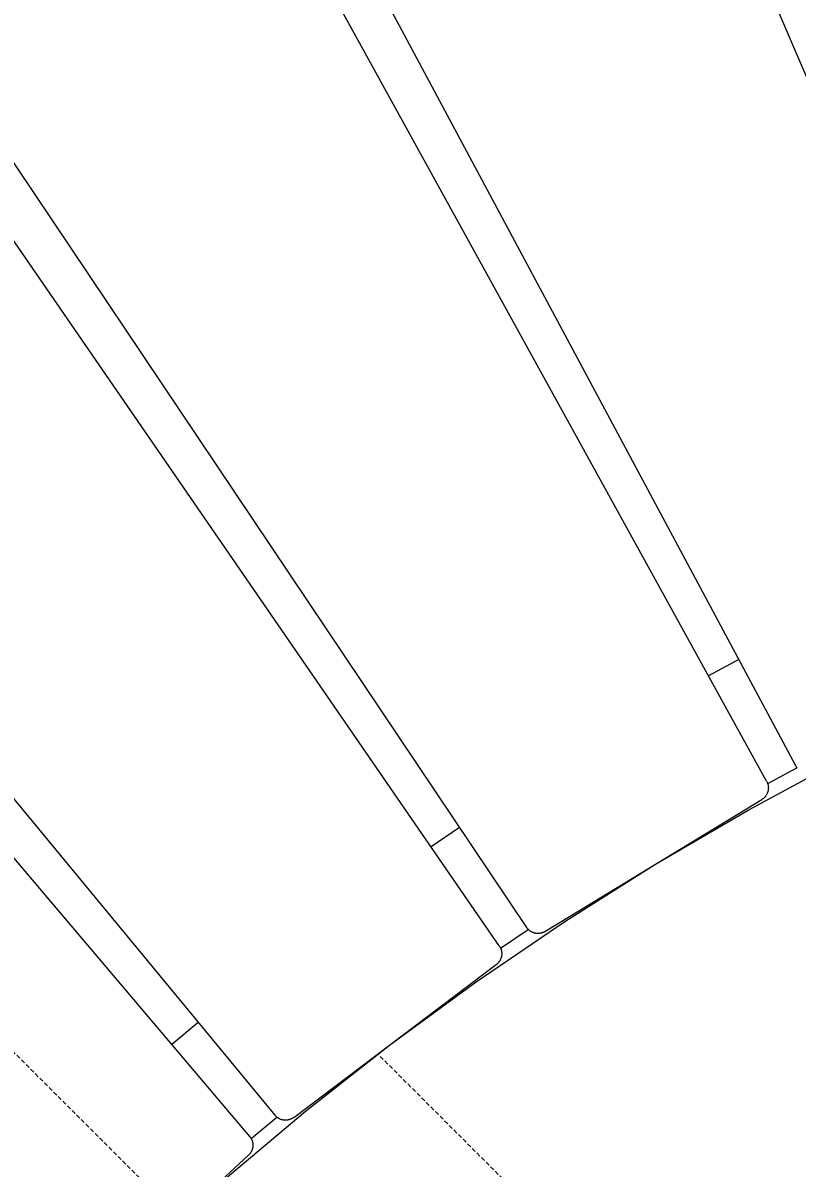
# Model space of a CAD drawing. Header units: millimetres. Extents: x -111 to 4919, y -143 to 3304.
# Drawn here: x 440.3 to 667, y 1389.1 to 1724.6 of the extents above; entities that cross this region are included whole.
import ezdxf

# ---------------------------------------------------------------- set-up
doc = ezdxf.new("R2010")
doc.units = ezdxf.units.MM
doc.linetypes.add('HIDDEN', pattern=[1.905, 1.27, -0.635])
for name, color, linetype, lineweight in [('ZANO_R', 7, 'Continuous', 0), ('ZANO_R_przerywana', 7, 'HIDDEN', 0), ('ZANO_W', 1, 'Continuous', 0)]:
    doc.layers.add(name, color=color, linetype=linetype, lineweight=lineweight)
doc.styles.add('Arial', font='arial.ttf')
doc.styles.get("Standard").update_dxf_attribs({"font": 'ARIALUNI.TTF'})
doc.dimstyles.new('pl i ang', dxfattribs={"dimtxt": 50, "dimasz": 50, "dimexe": 1.25, "dimexo": 0.625, "dimgap": 10, "dimtad": 1, "dimtoh": 1, "dimtxsty": 'Standard', "dimcen": 2.5, "dimclrd": 1, "dimclre": 1, "dimclrt": 1, "dimadec": 0, "dimazin": 0, "dimtfac": 1, "dimtmove": 0, "dimatfit": 3, "dimfxl": 1, "dimarcsym": 1})

# ---------------------------------------------------------------- blocks, each defined once
blk = doc.blocks.new('*D479')
at = {"layer": 'ZANO_W', "color": 1, "lineweight": -2}
for p, q in [((454.43, 1329.86), (562.95, 1221.33)), ((1752.67, 1329.86), (1644.14, 1221.33))]:
    blk.add_line(p, q, dxfattribs=at)
blk.add_arc((1103.55, 680.74), 774.52, 47.95937, 132.04063, dxfattribs=at)
at = {"layer": 'ZANO_W', "color": 1}
for points in [[(580.3, 1260.78), (589.48, 1251.11), (555.88, 1228.4)], [(1617.62, 1251.11), (1626.8, 1260.78), (1651.22, 1228.4)]]:
    blk.add_solid(points, dxfattribs=at)
at = {"layer": 'ZANO_W', "color": 1, "insert": (1103.55, 1485.93), "char_height": 40, "attachment_point": 5, "style": 'Arial'}
blk.add_mtext('90%%d', dxfattribs=at)

msp = doc.modelspace()

# ---------------------------------------------------------------- linework, layer by layer
at = {"layer": 'ZANO_R'}
for p, q in [((740.76, 1542.66), (566.83, 1949.45)), ((457.81, 1897.11), (666.54, 1507.02)), ((658.07, 1502.42), (444.6, 1889.93)), ((341.32, 1827.01), (587.76, 1459.58)), ((579.79, 1454.17), (328.88, 1818.56)), ((232.37, 1745.7), (514.08, 1404.56)), ((506.69, 1398.38), (220.83, 1736.05)), ((649.91, 1538.1), (641.06, 1533.3)), ((652.65, 1493.98), (680.29, 1508.9)), ((666.61, 1506.9), (666.54, 1507.02)), ((666.68, 1506.78), (666.61, 1506.9)), ((666.76, 1506.66), (666.68, 1506.78)), ((666.84, 1506.55), (666.76, 1506.66)), ((666.92, 1506.44), (666.84, 1506.55)), ((658.37, 1501.73), (666.95, 1506.39)), ((667.01, 1506.33), (666.92, 1506.44)), ((658.07, 1502.42), (658.14, 1502.3)), ((658.14, 1502.3), (658.2, 1502.17)), ((658.2, 1502.17), (658.25, 1502.04)), ((658.25, 1502.04), (658.31, 1501.92)), ((658.31, 1501.92), (658.35, 1501.78)), ((658.35, 1501.78), (658.4, 1501.65)), ((658.4, 1501.65), (658.43, 1501.52)), ((658.43, 1501.52), (658.47, 1501.38)), ((658.47, 1501.38), (658.5, 1501.25)), ((658.5, 1501.25), (658.52, 1501.11)), ((658.52, 1499.87), (658.5, 1499.73)), ((658.52, 1501.11), (658.54, 1500.97)), ((658.54, 1500), (658.52, 1499.87)), ((658.54, 1500.97), (658.55, 1500.84)), ((658.55, 1500.14), (658.54, 1500)), ((658.55, 1500.84), (658.56, 1500.7)), ((658.56, 1500.28), (658.55, 1500.14)), ((658.56, 1500.7), (658.57, 1500.56)), ((658.57, 1500.42), (658.56, 1500.28)), ((658.57, 1500.56), (658.57, 1500.42)), ((593.16, 1458.4), (656.65, 1497.07)), ((656.77, 1497.15), (656.65, 1497.07)), ((656.88, 1497.23), (656.77, 1497.15)), ((656.99, 1497.31), (656.88, 1497.23)), ((657.1, 1497.39), (656.99, 1497.31)), ((657.21, 1497.48), (657.1, 1497.39)), ((657.31, 1497.58), (657.21, 1497.48)), ((657.41, 1497.67), (657.31, 1497.58)), ((657.51, 1497.77), (657.41, 1497.67)), ((657.6, 1497.88), (657.51, 1497.77)), ((657.69, 1497.98), (657.6, 1497.88)), ((657.77, 1498.09), (657.69, 1497.98)), ((657.85, 1498.21), (657.77, 1498.09)), ((657.93, 1498.32), (657.85, 1498.21)), ((658, 1498.44), (657.93, 1498.32)), ((658.07, 1498.56), (658, 1498.44)), ((658.14, 1498.68), (658.07, 1498.56)), ((658.2, 1498.81), (658.14, 1498.68)), ((658.25, 1498.93), (658.2, 1498.81)), ((658.31, 1499.06), (658.25, 1498.93)), ((658.35, 1499.19), (658.31, 1499.06)), ((658.4, 1499.33), (658.35, 1499.19)), ((658.43, 1499.46), (658.4, 1499.33)), ((658.47, 1499.59), (658.43, 1499.46)), ((658.5, 1499.73), (658.47, 1499.59)), ((625.53, 1478.11), (652.65, 1493.98)), ((568.12, 1488.86), (559.79, 1483.21)), ((598.97, 1461.34), (625.53, 1478.11)), ((573, 1443.66), (598.97, 1461.34)), ((587.84, 1459.47), (587.76, 1459.58)), ((580.15, 1453.52), (588.23, 1459.01)), ((587.92, 1459.36), (587.84, 1459.47)), ((588.01, 1459.25), (587.92, 1459.36)), ((588.1, 1459.14), (588.01, 1459.25)), ((588.19, 1459.04), (588.1, 1459.14)), ((588.29, 1458.94), (588.19, 1459.04)), ((588.39, 1458.85), (588.29, 1458.94)), ((588.5, 1458.76), (588.39, 1458.85)), ((588.6, 1458.67), (588.5, 1458.76)), ((588.71, 1458.59), (588.6, 1458.67)), ((588.83, 1458.51), (588.71, 1458.59)), ((588.94, 1458.43), (588.83, 1458.51)), ((589.06, 1458.36), (588.94, 1458.43)), ((589.18, 1458.29), (589.06, 1458.36)), ((589.31, 1458.23), (589.18, 1458.29)), ((589.43, 1458.17), (589.31, 1458.23)), ((589.56, 1458.11), (589.43, 1458.17)), ((589.69, 1458.06), (589.56, 1458.11)), ((589.82, 1458.01), (589.69, 1458.06)), ((589.95, 1457.97), (589.82, 1458.01)), ((590.09, 1457.94), (589.95, 1457.97)), ((590.22, 1457.9), (590.09, 1457.94)), ((590.36, 1457.88), (590.22, 1457.9)), ((590.49, 1457.85), (590.36, 1457.88)), ((590.63, 1457.84), (590.49, 1457.85)), ((590.77, 1457.82), (590.63, 1457.84)), ((590.91, 1457.81), (590.77, 1457.82)), ((591.05, 1457.81), (590.91, 1457.81)), ((591.19, 1457.81), (591.05, 1457.81)), ((591.33, 1457.82), (591.19, 1457.81)), ((591.46, 1457.83), (591.33, 1457.82)), ((591.6, 1457.85), (591.46, 1457.83)), ((591.74, 1457.87), (591.6, 1457.85)), ((591.88, 1457.89), (591.74, 1457.87)), ((592.01, 1457.92), (591.88, 1457.89)), ((592.15, 1457.96), (592.01, 1457.92)), ((592.28, 1457.99), (592.15, 1457.96)), ((592.41, 1458.04), (592.28, 1457.99)), ((592.54, 1458.09), (592.41, 1458.04)), ((592.67, 1458.14), (592.54, 1458.09)), ((592.8, 1458.2), (592.67, 1458.14)), ((592.92, 1458.26), (592.8, 1458.2)), ((593.04, 1458.33), (592.92, 1458.26)), ((593.16, 1458.4), (593.04, 1458.33)), ((579.79, 1454.17), (579.87, 1454.05)), ((579.87, 1454.05), (579.94, 1453.93)), ((579.94, 1453.93), (580.01, 1453.81)), ((580.01, 1453.81), (580.07, 1453.69)), ((580.07, 1453.69), (580.13, 1453.56)), ((580.13, 1453.56), (580.19, 1453.44)), ((580.19, 1453.44), (580.24, 1453.31)), ((580.24, 1453.31), (580.29, 1453.18)), ((580.29, 1453.18), (580.33, 1453.04)), ((580.33, 1453.04), (580.36, 1452.91)), ((580.36, 1452.91), (580.4, 1452.78)), ((579.77, 1449.6), (579.69, 1449.49)), ((579.85, 1449.72), (579.77, 1449.6)), ((579.92, 1449.83), (579.85, 1449.72)), ((579.99, 1449.95), (579.92, 1449.83)), ((580.06, 1450.08), (579.99, 1449.95)), ((580.12, 1450.2), (580.06, 1450.08)), ((580.17, 1450.33), (580.12, 1450.2)), ((580.23, 1450.46), (580.17, 1450.33)), ((580.27, 1450.59), (580.23, 1450.46)), ((580.32, 1450.72), (580.27, 1450.59)), ((580.36, 1450.85), (580.32, 1450.72)), ((580.39, 1450.99), (580.36, 1450.85)), ((580.42, 1451.12), (580.39, 1450.99)), ((580.4, 1452.78), (580.43, 1452.64)), ((580.44, 1451.26), (580.42, 1451.12)), ((580.43, 1452.64), (580.45, 1452.5)), ((580.46, 1451.4), (580.44, 1451.26)), ((580.45, 1452.5), (580.47, 1452.37)), ((580.48, 1451.53), (580.46, 1451.4)), ((580.47, 1452.37), (580.48, 1452.23)), ((580.48, 1452.23), (580.49, 1452.09)), ((580.49, 1451.67), (580.48, 1451.53)), ((580.49, 1452.09), (580.49, 1451.95)), ((580.49, 1451.95), (580.49, 1451.81)), ((580.49, 1451.81), (580.49, 1451.67)), ((519.57, 1403.91), (578.9, 1448.71)), ((579.01, 1448.79), (578.9, 1448.71)), ((579.12, 1448.88), (579.01, 1448.79)), ((579.22, 1448.97), (579.12, 1448.88)), ((579.32, 1449.07), (579.22, 1448.97)), ((579.42, 1449.17), (579.32, 1449.07)), ((579.51, 1449.27), (579.42, 1449.17)), ((579.6, 1449.38), (579.51, 1449.27)), ((579.69, 1449.49), (579.6, 1449.38)), ((547.65, 1425.11), (573, 1443.66)), ((491.63, 1431.75), (483.9, 1425.29)), ((522.95, 1405.7), (547.65, 1425.11)), ((498.92, 1385.47), (522.95, 1405.7)), ((507.11, 1397.77), (514.6, 1404.03)), ((514.17, 1404.45), (514.08, 1404.56)), ((514.26, 1404.35), (514.17, 1404.45)), ((514.36, 1404.25), (514.26, 1404.35)), ((514.46, 1404.16), (514.36, 1404.25)), ((514.56, 1404.07), (514.46, 1404.16)), ((514.67, 1403.98), (514.56, 1404.07)), ((514.78, 1403.89), (514.67, 1403.98)), ((514.89, 1403.81), (514.78, 1403.89)), ((515.01, 1403.74), (514.89, 1403.81)), ((515.13, 1403.66), (515.01, 1403.74)), ((515.25, 1403.59), (515.13, 1403.66)), ((515.37, 1403.53), (515.25, 1403.59)), ((515.5, 1403.47), (515.37, 1403.53)), ((515.62, 1403.41), (515.5, 1403.47)), ((515.75, 1403.36), (515.62, 1403.41)), ((515.88, 1403.32), (515.75, 1403.36)), ((516.02, 1403.27), (515.88, 1403.32)), ((516.15, 1403.24), (516.02, 1403.27)), ((516.28, 1403.2), (516.15, 1403.24)), ((516.42, 1403.18), (516.28, 1403.2)), ((516.56, 1403.15), (516.42, 1403.18)), ((516.7, 1403.13), (516.56, 1403.15)), ((516.83, 1403.12), (516.7, 1403.13)), ((516.97, 1403.11), (516.83, 1403.12)), ((517.11, 1403.11), (516.97, 1403.11)), ((517.25, 1403.11), (517.11, 1403.11)), ((517.39, 1403.11), (517.25, 1403.11)), ((517.53, 1403.12), (517.39, 1403.11)), ((517.66, 1403.14), (517.53, 1403.12)), ((517.8, 1403.16), (517.66, 1403.14)), ((517.94, 1403.18), (517.8, 1403.16)), ((518.07, 1403.21), (517.94, 1403.18)), ((518.21, 1403.25), (518.07, 1403.21)), ((518.34, 1403.29), (518.21, 1403.25)), ((518.47, 1403.33), (518.34, 1403.29)), ((518.6, 1403.38), (518.47, 1403.33)), ((518.73, 1403.43), (518.6, 1403.38)), ((518.86, 1403.49), (518.73, 1403.43)), ((518.98, 1403.55), (518.86, 1403.49)), ((519.11, 1403.61), (518.98, 1403.55)), ((519.23, 1403.68), (519.11, 1403.61)), ((519.34, 1403.75), (519.23, 1403.68)), ((519.46, 1403.83), (519.34, 1403.75)), ((519.57, 1403.91), (519.46, 1403.83)), ((506.69, 1398.38), (506.77, 1398.27)), ((506.77, 1398.27), (506.86, 1398.16)), ((506.86, 1398.16), (506.94, 1398.05)), ((506.94, 1398.05), (507.01, 1397.93)), ((507.01, 1397.93), (507.09, 1397.81)), ((507.09, 1397.81), (507.15, 1397.69)), ((507.15, 1397.69), (507.22, 1397.57)), ((507.22, 1397.57), (507.28, 1397.44)), ((507.28, 1397.44), (507.33, 1397.32)), ((507.33, 1397.32), (507.38, 1397.19)), ((507.38, 1397.19), (507.43, 1397.06)), ((507.43, 1397.06), (507.47, 1396.92)), ((507.47, 1396.92), (507.51, 1396.79)), ((507.51, 1396.79), (507.54, 1396.65)), ((507.54, 1396.65), (507.57, 1396.52)), ((507.57, 1396.52), (507.59, 1396.38)), ((507.59, 1396.38), (507.61, 1396.24)), ((507.61, 1396.24), (507.62, 1396.11)), ((507.62, 1396.11), (507.63, 1395.97)), ((507.63, 1395.97), (507.63, 1395.83)), ((507.63, 1395.83), (507.63, 1395.69)), ((451.76, 1342.39), (506.35, 1392.86)), ((506.45, 1392.95), (506.35, 1392.86)), ((506.55, 1393.05), (506.45, 1392.95)), ((506.64, 1393.16), (506.55, 1393.05)), ((506.73, 1393.26), (506.64, 1393.16)), ((506.81, 1393.37), (506.73, 1393.26)), ((506.9, 1393.48), (506.81, 1393.37)), ((506.97, 1393.6), (506.9, 1393.48)), ((507.05, 1393.71), (506.97, 1393.6)), ((507.12, 1393.83), (507.05, 1393.71)), ((507.19, 1393.96), (507.12, 1393.83)), ((507.25, 1394.08), (507.19, 1393.96)), ((507.3, 1394.21), (507.25, 1394.08)), ((507.36, 1394.34), (507.3, 1394.21)), ((507.41, 1394.47), (507.36, 1394.34)), ((507.45, 1394.6), (507.41, 1394.47)), ((507.49, 1394.73), (507.45, 1394.6)), ((507.52, 1394.86), (507.49, 1394.73)), ((507.55, 1395), (507.52, 1394.86)), ((507.58, 1395.14), (507.55, 1395)), ((507.6, 1395.27), (507.58, 1395.14)), ((507.61, 1395.41), (507.6, 1395.27)), ((507.63, 1395.55), (507.61, 1395.41)), ((507.63, 1395.69), (507.63, 1395.55))]:
    msp.add_line(p, q, dxfattribs=at)
at = {"layer": 'ZANO_R_przerywana'}
for p, q in [((478.47, 1382.19), (174.41, 1686.24)), ((591.6, 1375.11), (544.22, 1422.5))]:
    msp.add_line(p, q, dxfattribs=at)

# ---------------------------------------------------------------- dimensions: what is measured, and where the dimension line sits
at = {"layer": 'ZANO_W'}
dim = msp.add_angular_dim_2l(base=(1304.01, 1428.86), line1=((1759.74, 1336.93), (1766.82, 1344)), line2=((440.28, 1344), (447.35, 1336.93)), dimstyle='pl i ang', override={"dimtxt": 40, "dimasz": 40, "dimexe": 10, "dimexo": 10, "dimtoh": 0, "dimdec": 0, "dimtxsty": 'Arial', "dimtdec": 0, "dimtmove": 1}, dxfattribs=at)
dim.commit()
dim.dimension.update_dxf_attribs({"geometry": '*D479', "text_midpoint": (1103.55, 1485.93)})

doc.saveas('drawing.dxf')
